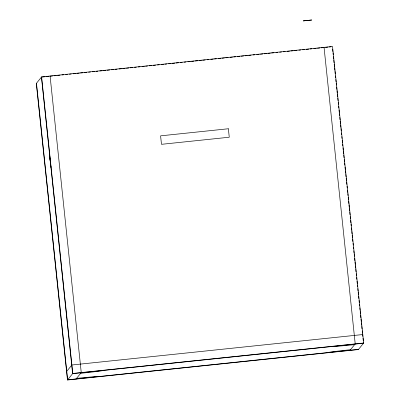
<?xml version="1.0" encoding="UTF-8"?>
<svg xmlns="http://www.w3.org/2000/svg" width="400" height="400" viewBox="0 0 400 400"><rect width="100%" height="100%" fill="white"/><g stroke="black" fill="none" stroke-linecap="round" stroke-linejoin="round"><path stroke-width="0.6" d="M49.87 158.265L49.76 156.19M41.605 76.915L36.31 83.45L67.48 380L358.395 349.555L363.69 343.015L332.52 46.465L41.605 76.915L72.775 373.465L67.48 380M66.59 371.525L71.885 364.99L362.8 334.545M75.955 379.115L81.25 372.575L50.08 76.025M349.92 350.44L355.215 343.905L324.045 47.355M45.17 76.72L41.445 77.11L72.615 373.66L363.53 343.21L363.4 341.97M46.41 76.59L48.89 76.33M50.13 76.2L52.61 75.94M53.855 75.81L56.335 75.55M57.575 75.42L60.055 75.165M61.915 74.97L63.775 74.775M65.64 74.58L67.5 74.385M69.36 74.19L71.22 73.995M73.08 73.8L75.565 73.54M76.805 73.41L79.285 73.15M80.525 73.02L83.005 72.76M84.245 72.63L86.73 72.37M88.59 72.175L90.45 71.98M92.31 71.785L94.79 71.525M96.03 71.395L97.895 71.205M99.755 71.01L102.235 70.75M103.475 70.62L105.955 70.36M107.195 70.23L109.68 69.97M111.54 69.775L114.02 69.515M115.26 69.385L117.12 69.19M118.985 68.995L121.465 68.735M122.705 68.605L125.185 68.345M126.425 68.215L128.905 67.955M130.15 67.825L132.63 67.565M134.49 67.37L136.35 67.18M138.21 66.985L140.07 66.79M141.935 66.595L144.415 66.335M145.655 66.205L147.515 66.01M149.375 65.815L151.86 65.555M153.1 65.425L155.58 65.165M157.44 64.97L159.3 64.775M161.16 64.58L163.645 64.32M164.885 64.19L166.745 63.995M168.605 63.8L171.085 63.54M172.325 63.41L174.81 63.155M176.05 63.025L178.53 62.765M180.39 62.57L182.25 62.375M184.115 62.18L185.975 61.985M187.835 61.79L190.315 61.53M191.555 61.4L194.035 61.14M195.28 61.01L197.76 60.75M199 60.62L201.48 60.36M202.72 60.23L205.2 59.97M207.065 59.775L208.925 59.58M210.785 59.385L213.265 59.13M214.505 59L216.37 58.805M218.23 58.61L220.71 58.35M221.95 58.22L224.43 57.96M225.67 57.83L228.155 57.57M230.015 57.375L232.495 57.115M233.735 56.985L235.595 56.79M237.455 56.595L239.94 56.335M241.18 56.205L243.66 55.945M244.9 55.815L247.38 55.555M248.625 55.425L251.105 55.17M252.965 54.975L254.825 54.78M256.685 54.585L259.165 54.325M260.41 54.195L262.89 53.935M264.13 53.805L266.61 53.545M267.85 53.415L270.335 53.155M271.575 53.025L274.055 52.765M275.915 52.57L277.775 52.375M279.635 52.18L281.5 51.985M283.36 51.79L285.22 51.595M287.08 51.4L289.56 51.145M290.8 51.015L293.285 50.755M294.525 50.625L297.005 50.365M298.865 50.17L300.725 49.975M302.585 49.78L304.45 49.585M306.31 49.39L308.79 49.13M310.03 49L311.89 48.805M313.755 48.61L316.235 48.35M317.475 48.22L319.955 47.96M321.195 47.83L323.675 47.57M325.54 47.375L328.02 47.12M329.26 46.99L331.12 46.795M72.775 373.465L363.69 343.015M358.555 349.355L67.64 379.805L36.47 83.255M49.545 156.45L50.26 161.32M49.94 158.755L50.16 160.5M50.24 161.17L50.945 167.485M50.325 161.875L50.5 163.38M50.585 164.17L50.855 166.645M332.62 49.145L332.885 51.625M333.015 52.865L333.21 54.73M333.405 56.59L333.665 59.07M333.795 60.31L334.055 62.795M334.185 64.035L334.45 66.515M334.58 67.755L334.84 70.24M334.97 71.48L335.23 73.96M335.425 75.82L335.62 77.685M335.815 79.545L336.08 82.025M336.21 83.265L336.405 85.13M336.6 86.99L336.86 89.47M336.99 90.71L337.25 93.195M337.38 94.435L337.645 96.915M337.775 98.155L338.035 100.64M338.23 102.5L338.425 104.36M338.62 106.22L338.815 108.08M339.01 109.945L339.275 112.425M339.405 113.665L339.6 115.525M339.795 117.39L340.055 119.87M340.185 121.11L340.445 123.59M340.575 124.835L340.84 127.315M340.97 128.555L341.23 131.035M341.425 132.9L341.62 134.76M341.815 136.62L342.01 138.48M342.205 140.345L342.47 142.825M342.6 144.065L342.795 145.925M342.99 147.79L343.25 150.27M343.38 151.51L343.64 153.99M343.77 155.23L344.035 157.715M344.23 159.575L344.49 162.055M344.62 163.3L344.815 165.16M345.01 167.02L345.27 169.5M345.4 170.74L345.665 173.225M345.795 174.465L346.055 176.945M346.185 178.185L346.445 180.67M346.575 181.91L346.835 184.39M347.03 186.25L347.23 188.115M347.425 189.975L347.685 192.455M347.815 193.695L348.01 195.56M348.205 197.42L348.465 199.9M348.595 201.14L348.86 203.625M348.99 204.865L349.25 207.345M349.38 208.585L349.64 211.07M349.77 212.31L350.03 214.79M350.23 216.65L350.425 218.515M350.62 220.375L350.88 222.855M351.01 224.095L351.205 225.955M351.4 227.82L351.66 230.3M351.795 231.54L352.055 234.025M352.185 235.265L352.445 237.745M352.575 238.985L352.835 241.465M353.03 243.33L353.225 245.19M353.425 247.05L353.62 248.91M353.815 250.775L354.075 253.255M354.205 254.495L354.4 256.355M354.595 258.22L354.855 260.7M354.99 261.94L355.25 264.42M355.38 265.665L355.64 268.145M355.77 269.385L356.03 271.865M356.225 273.73L356.42 275.59M356.62 277.45L356.815 279.31M357.01 281.175L357.27 283.655M357.4 284.895L357.595 286.755M357.79 288.615L358.05 291.1M358.185 292.34L358.445 294.82M358.575 296.06L358.835 298.545M359.03 300.405L359.29 302.885M359.42 304.125L359.615 305.99M359.815 307.85L360.075 310.33M360.205 311.57L360.465 314.055M360.595 315.295L360.855 317.775M360.985 319.015L361.245 321.5M361.38 322.74L361.64 325.22M361.77 326.46L362.03 328.945M362.225 330.805L362.485 333.285M362.615 334.525L362.81 336.39M363.01 338.25L363.27 340.73M327.485 352.61A22.725 0.475 -6 0 1 350.505 349.72M354.635 344.62A22.725 0.475 -6 0 1 332.46 346.465M76.535 378.395A22.725 0.475 -6 0 1 98.705 376.55M103.685 370.41A22.725 0.475 -6 0 1 80.665 373.295M303.29 20.89L311.745 20.01L303.33 20.88M228.375 128.75L160.59 135.845L161.48 144.32L229.265 137.225L228.375 128.75"/></g></svg>
